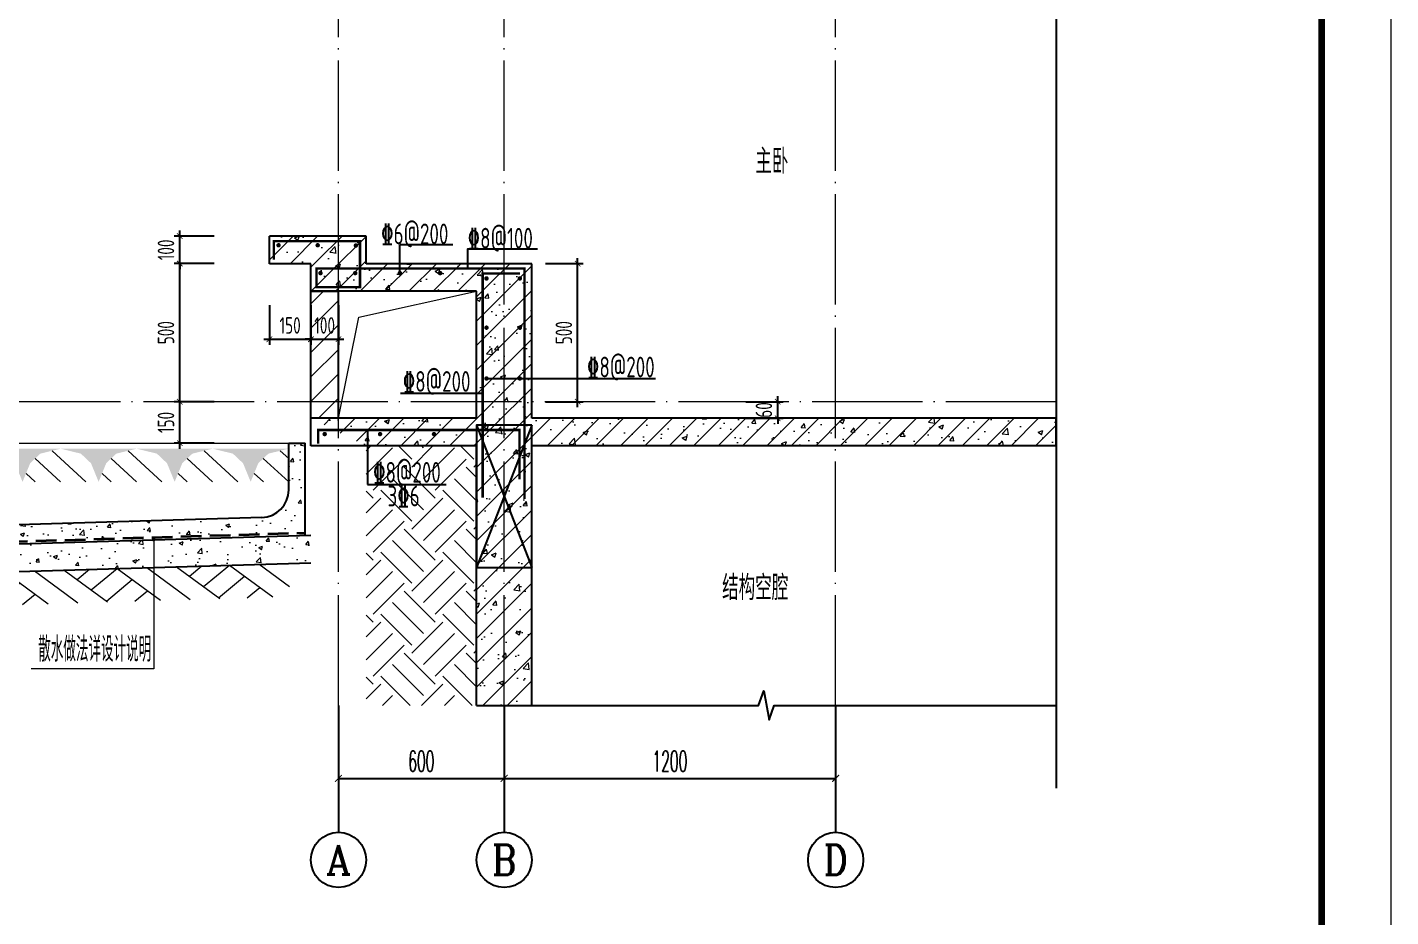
# Model space of a CAD drawing. Extents: x 826826 to 1642106, y -156213 to 399140.
# Drawn here: x 1500260 to 1505196, y 285901 to 289123 of the extents above; entities that cross this region are included whole.
import ezdxf
from ezdxf.enums import TextEntityAlignment as Align

# ---------------------------------------------------------------- set-up
doc = ezdxf.new("R2010")
doc.units = 0
doc.header["$LTSCALE"] = 1000
doc.linetypes.add('DASH', pattern=[0.35, 0.25, -0.1])
doc.linetypes.add('DOTE', pattern=[2.42, 2, -0.2, 0.02, -0.2])
doc.layers.get('0').update_dxf_attribs({"linetype": 'CONTINUOUS'})
doc.layers.get('DEFPOINTS').update_dxf_attribs({"linetype": 'CONTINUOUS'})
for name, color, linetype in [('AXIS', 3, 'CONTINUOUS'), ('AXIS_TEXT', 4, 'CONTINUOUS'), ('COLUMN', 4, 'CONTINUOUS'), ('DIM', 2, 'CONTINUOUS'), ('DIM_SYMB', 3, 'CONTINUOUS'), ('PUB_TEXT', 2, 'CONTINUOUS'), ('REIN', 6, 'CONTINUOUS'), ('S-大样-砼线', 7, 'CONTINUOUS'), ('S-引出线', 40, 'CONTINUOUS'), ('TEXT', 2, 'CONTINUOUS'), ('WALL', 5, 'CONTINUOUS')]:
    doc.layers.add(name, color=color, linetype=linetype)
for name, color, linetype, lineweight in [('DOTE', 251, 'DOTE', 9), ('PUB_HATCH', 8, 'CONTINUOUS', 9), ('图框', 9, 'CONTINUOUS', 18), ('填充', 251, 'CONTINUOUS', 5), ('平面-排水沟', 86, 'CONTINUOUS', 15), ('立面-中轮廓线', 213, 'CONTINUOUS', 35), ('立面-洞口示意', 152, 'CONTINUOUS', 13), ('粉刷', 251, 'CONTINUOUS', 9)]:
    doc.layers.add(name, color=color, linetype=linetype, lineweight=lineweight)
doc.styles.add('_TCH_AXIS', font='COMPLEX', dxfattribs={"bigfont": 'GBCBIG'})
doc.styles.add('_TCH_DIM_T3', font='SIMPLEX.shx', dxfattribs={"width": 0.494118, "bigfont": 'GBCBIG.shx'})
doc.styles.add('COMPLEX', font='COMPLEX')
doc.styles.add('DIM_FONT_T3', font='SIMPLEX', dxfattribs={"width": 0.705882, "bigfont": 'GBCBIG'})
doc.styles.add('TSSD_DIMENSION', font='Tssdeng.shx', dxfattribs={"width": 0.7, "bigfont": 'tssdchn.shx'})
doc.styles.add('TSSD_REIN', font='tssdeng.shx', dxfattribs={"width": 0.7, "height": 300, "bigfont": 'tssdchn.shx'})
doc.dimstyles.new('_TCH_ARCH&&25', dxfattribs={"dimtxt": 74.375, "dimasz": 25, "dimexe": 62.5, "dimexo": 75, "dimgap": 25, "dimtad": 1, "dimdec": 0, "dimzin": 0, "dimdsep": 46, "dimtxsty": '_TCH_DIM_T3', "dimblk": 'ARCHTICK', "dimcen": 0.09, "dimclrt": 7, "dimazin": 0, "dimtfac": 1, "dimtdec": 0, "dimtix": 1, "dimtmove": 2, "dimatfit": 3, "dimldrblk": 'ARCHTICK', "dimfxl": 0, "dimtolj": 1, "dimtzin": 0, "dimarcsym": 0})
doc.dimstyles.new('TSSD_20_20', dxfattribs={"dimtxt": 60, "dimasz": 20, "dimexe": 20, "dimexo": 50, "dimgap": 20, "dimtad": 1, "dimdec": 0, "dimzin": 0, "dimdsep": 46, "dimtxsty": 'TSSD_DIMENSION', "dimblk": 'ARCHTICK', "dimblk1": 'ARCHTICK', "dimblk2": 'ARCHTICK', "dimcen": 0, "dimdle": 20, "dimclrt": 7, "dimadec": 0, "dimazin": 0, "dimtfac": 1, "dimtdec": 0, "dimtix": 1, "dimtmove": 2, "dimatfit": 3, "dimfxl": 0, "dimtolj": 1, "dimtzin": 0, "dimarcsym": 0})
pattern_1 = [(50, (28072.99, 249033.25), (143.452037, -12.550427), [15, -165]), (355, (28072.99, 249033.25), (-27.750267, 150.438427), [12, -132]), (100.4514, (28084.94, 249032.2), (115.701876, 137.88791), [12.74804, -140.22842]), (46.1842, (28072.99, 249073.25), (213.44821, -33.1038), [22.5, -247.5]), (96.6356, (28090.77, 249070.5), (186.93254, 194.82357), [19.12206, -210.3426]), (351.1842, (28072.99, 249073.25), (186.93239, 194.82372), [18, -198]), (21, (28092.99, 249063.25), (119.38141, -80.52378), [15, -165]), (326, (28092.99, 249063.25), (48.663066, 145.03001), [12, -132]), (71.4514, (28102.93, 249056.54), (168.044526, 64.5061), [12.74804, -140.22842]), (37.5, (28072.986, 249033.25), (2.431971, 66.578771), [0, -130.4, 0, -134, 0, -132.5]), (7.5, (28072.986, 249033.25), (52.613907, 78.882342), [0, -76.4, 0, -127.4, 0, -50.5]), (327.5, (28028.386, 249033.25), (106.764487, -4.510974), [0, -50, 0, -156, 0, -207]), (317.5, (28008.39, 249033.25), (116.637234, 20.020996), [0, -65, 0, -103.6, 0, -147])]
pattern_2 = [(45, (689015.794, 456209.414), (-44.194174, 44.194174), []), (50, (689015.8, 456209.41), (179.315046, -15.688034), [18.75, -206.25]), (355, (689015.8, 456209.41), (-34.687833, 188.048033), [15, -165]), (100.4514, (689030.74, 456208.1), (144.627345, 172.359886), [15.935047, -175.285528]), (46.1842, (689015.8, 456259.41), (266.81026, -41.379754), [28.125, -309.375]), (96.6356, (689038.03, 456255.97), (233.66568, 243.52947), [23.90257, -262.92825]), (351.1842, (689015.8, 456259.41), (233.66549, 243.52965), [22.5, -247.5]), (21, (689040.8, 456246.91), (149.226763, -100.654723), [18.75, -206.25]), (326, (689040.8, 456246.91), (60.828833, 181.28751), [15, -165]), (71.4514, (689053.23, 456238.53), (210.055657, 80.632624), [15.935047, -175.285528]), (37.5, (689015.794, 456209.414), (3.039964, 83.2234635), [0, -163, 0, -167.5, 0, -165.625]), (7.5, (689015.79, 456209.41), (65.767384, 98.602928), [0, -95.5, 0, -159.25, 0, -63.125]), (327.5, (688960.044, 456209.414), (133.455609, -5.638718), [0, -62.5, 0, -195, 0, -258.75]), (317.5, (688935.04, 456209.41), (145.796542, 25.026246), [0, -81.25, 0, -129.5, 0, -183.75])]

# ---------------------------------------------------------------- blocks, each defined once
blk = doc.blocks.new('$LinePat$素土夯实')
at = {"color": 0}
for p, q in [((0, -210), (210, 0)), ((120, -300), (420, 0)), ((420, 0), (607.5, -187.5)), ((495, -300), (795, 0)), ((615, 0), (705, -90)), ((315, -105), (502.5, -292.5)), ((210, -210), (300, -300)), ((705, -300), (795, -210))]:
    blk.add_line(p, q, dxfattribs=at)
blk = doc.blocks.new('$LinePat$自然土壤')
at = {"color": 0}
for p, q in [((0, -90), (71, -19)), ((0, -300), (211, -89)), ((420, -300), (630, -90)), ((210, -300), (286, -224))]:
    blk.add_line(p, q, dxfattribs=at)
for points in [[(0, 0), (630, 0), (168, -45), (462, -45)], [(168, -45), (462, -45), (252, -132), (378, -132)], [(252, -132), (378, -132), (315, -300)]]:
    blk.add_solid(points, dxfattribs=at)
blk = doc.blocks.new('sanshui')
at = {"layer": '粉刷'}
h = blk.add_hatch(dxfattribs=at)
h.set_pattern_fill('混凝土', color=256, scale=20)
h.set_pattern_definition(pattern_1)
edge = h.paths.add_edge_path()
edge.add_line((346317.8, 427329.6), (346257.8, 427329.6))
edge.add_line((346257.8, 427329.6), (346257.8, 427160.3))
edge.add_arc((346157.8, 427160.3), 100, 271.7184, 360, ccw=False)
edge.add_line((346160.8, 427060.3), (345137.8, 427029.6))
edge.add_line((345137.8, 427029.6), (345137.8, 426969.6))
edge.add_line((345137.8, 426969.6), (346317.8, 427005))
edge.add_line((346317.8, 427005), (346317.8, 427329.6))
h = blk.add_hatch(dxfattribs=at)
h.set_pattern_fill('混凝土', color=256, scale=20)
h.set_pattern_definition(pattern_1)
h.paths.add_polyline_path([(346337.8, 426895.6), (346337.8, 426995.6), (345037.8, 426956.6), (345037.8, 426856.6)])
at = {"layer": 'COLUMN'}
for p, q in [((346257.8, 427329.6), (346317.8, 427329.6)), ((346257.8, 427160.3), (346257.8, 427329.6)), ((346317.8, 426995), (346317.8, 427329.6)), ((346160.8, 427060.3), (345137.8, 427029.6)), ((345137.8, 426959.6), (345137.8, 427029.6)), ((346338.1, 426995.6), (345037.8, 426956.6)), ((345037.8, 426856.6), (345037.8, 426956.6)), ((346338.1, 426895.6), (345037.8, 426856.6))]:
    blk.add_line(p, q, dxfattribs=at)
blk.add_arc((346157.8, 427160.3), 100, 271.7184, 0, dxfattribs=at)
at = {"layer": '立面-中轮廓线', "linetype": 'DASH', "ltscale": 0.3}
blk.add_lwpolyline([(345027.8, 426856.6), (345027.8, 426966.3), (346317.8, 427005)], dxfattribs=at)
at = {"layer": '粉刷'}
blk.add_line((344881.5, 427329.6), (346257.8, 427329.6), dxfattribs=at)
at = {"layer": '粉刷', "yscale": 0.4, "zscale": 0.4}
for name, p, xscale, rotation in [('$LinePat$自然土壤', (345156.8, 427309.6), -0.4369306507241237, 359.9999999999903), ('$LinePat$自然土壤', (345432, 427309.6), -0.4369306507241237, 359.9999999999903), ('$LinePat$自然土壤', (345707.3, 427309.6), -0.4369306507241237, 359.9999999999903), ('$LinePat$自然土壤', (345982.6, 427309.6), -0.4369306507241237, 359.9999999999903), ('$LinePat$自然土壤', (346257.8, 427309.6), -0.4369306507241237, 359.9999999999903), ('$LinePat$素土夯实', (345444.5, 426868.8), -0.5117605352322558, 1.718358001643932), ('$LinePat$素土夯实', (345851.2, 426881), -0.5117605352322558, 1.718358001643932), ('$LinePat$素土夯实', (346257.8, 426893.2), -0.5117605352322558, 1.718358001643932)]:
    blk.add_blockref(name, p, dxfattribs=dict(at, xscale=xscale, rotation=rotation))
blk = doc.blocks.new('GFDDDDRG')
at = {"layer": '图框'}
blk.add_lwpolyline([(923309.8, -107437), (923309.8, -159999.5), (893609.8, -159999.5), (893609.8, -107437)], close=True, dxfattribs=at)
blk.add_lwpolyline([(923309.8, -107437), (923309.8, -159999.5), (893609.8, -159999.5), (893609.8, -107437)], close=True, dxfattribs=at)
at = {"layer": '图框', "const_width": 50}
blk.add_lwpolyline([(894109.8, -159499.5), (922809.8, -159499.5), (922809.8, -108687), (894109.8, -108687)], close=True, dxfattribs=at)
blk = doc.blocks.new('_ArchTick')
at = {"color": 0, "linetype": 'ByBlock', "const_width": 0.15}
blk.add_lwpolyline([(-0.5, -0.5), (0.5, 0.5)], dxfattribs=at)
blk = doc.blocks.new('*D2081')
at = {"layer": 'DEFPOINTS', "color": 0}
for p in [(1502810.9, 287766.4), (1502976.8, 287766.4), (1502810.9, 287706.4)]:
    blk.add_point(p, dxfattribs=at)
at = {"layer": 'DIM', "color": 0, "lineweight": -2}
for p, q in [((1502860.9, 287766.4), (1502996.8, 287766.4)), ((1502976.8, 287766.4), (1502976.8, 287786.4)), ((1502976.8, 287706.4), (1502976.8, 287766.4)), ((1502860.9, 287706.4), (1502996.8, 287706.4)), ((1502976.8, 287706.4), (1502976.8, 287686.4))]:
    blk.add_line(p, q, dxfattribs=at)
at = {"layer": 'DIM', "color": 0, "lineweight": -2, "xscale": 20, "yscale": 20, "zscale": 20}
for p, rotation in [((1502976.8, 287766.4), 270), ((1502976.8, 287706.4), 90)]:
    blk.add_blockref('_ArchTick', p, dxfattribs=dict(at, rotation=rotation))
at = {"layer": 'DIM', "color": 7, "insert": (1502926.8, 287736.4), "char_height": 60, "attachment_point": 5, "rotation": 90, "style": 'TSSD_DIMENSION'}
blk.add_mtext('\\A1;60', dxfattribs=at)
blk = doc.blocks.new('*D2084')
at = {"layer": 'DEFPOINTS', "color": 0}
for p in [(1501136.6, 288166.4), (1501286.6, 288166.4), (1501286.6, 287992.7)]:
    blk.add_point(p, dxfattribs=at)
at = {"layer": 'DIM', "color": 0, "lineweight": -2}
for p, q in [((1501136.6, 288116.4), (1501136.6, 287972.7)), ((1501286.6, 288116.4), (1501286.6, 287972.7)), ((1501116.6, 287992.7), (1501306.6, 287992.7))]:
    blk.add_line(p, q, dxfattribs=at)
at = {"layer": 'DIM', "color": 0, "lineweight": -2, "xscale": 20, "yscale": 20, "zscale": 20, "rotation": 180}
blk.add_blockref('_ArchTick', (1501136.6, 287992.7), dxfattribs=at)
at = {"layer": 'DIM', "color": 0, "lineweight": -2, "xscale": 20, "yscale": 20, "zscale": 20}
blk.add_blockref('_ArchTick', (1501286.6, 287992.7), dxfattribs=at)
at = {"layer": 'DIM', "color": 7, "insert": (1501211.6, 288042.7), "char_height": 60, "attachment_point": 5, "style": 'TSSD_DIMENSION'}
blk.add_mtext('\\A1;150', dxfattribs=at)
blk = doc.blocks.new('*D2085')
at = {"layer": 'DEFPOINTS', "color": 0}
for p in [(1501286.6, 288166.4), (1501386.6, 288166.4), (1501386.6, 287992.7)]:
    blk.add_point(p, dxfattribs=at)
at = {"layer": 'DIM', "color": 0, "lineweight": -2}
for p, q in [((1501286.6, 288116.4), (1501286.6, 287972.7)), ((1501386.6, 288116.4), (1501386.6, 287972.7)), ((1501286.6, 287992.7), (1501266.6, 287992.7)), ((1501286.6, 287992.7), (1501386.6, 287992.7)), ((1501386.6, 287992.7), (1501406.6, 287992.7))]:
    blk.add_line(p, q, dxfattribs=at)
at = {"layer": 'DIM', "color": 0, "lineweight": -2, "xscale": 20, "yscale": 20, "zscale": 20}
blk.add_blockref('_ArchTick', (1501286.6, 287992.7), dxfattribs=at)
at = {"layer": 'DIM', "color": 0, "lineweight": -2, "xscale": 20, "yscale": 20, "zscale": 20, "rotation": 180}
blk.add_blockref('_ArchTick', (1501386.6, 287992.7), dxfattribs=at)
at = {"layer": 'DIM', "color": 7, "insert": (1501336.6, 288042.7), "char_height": 60, "attachment_point": 5, "style": 'TSSD_DIMENSION'}
blk.add_mtext('\\A1;100', dxfattribs=at)
blk = doc.blocks.new('*D2086')
at = {"layer": 'AXIS', "color": 0, "lineweight": -2}
for p, q in [((1501386.6, 286591.4), (1501386.6, 286339.8)), ((1501986.6, 286591.4), (1501986.6, 286339.8)), ((1501386.6, 286402.3), (1501986.6, 286402.3))]:
    blk.add_line(p, q, dxfattribs=at)
at = {"layer": 'DEFPOINTS', "color": 0}
for p in [(1501386.6, 286666.4), (1501986.6, 286666.4), (1501986.6, 286402.3)]:
    blk.add_point(p, dxfattribs=at)
at = {"layer": 'AXIS', "color": 0, "lineweight": -2, "xscale": 25, "yscale": 25, "zscale": 25, "rotation": 180}
blk.add_blockref('_ArchTick', (1501386.6, 286402.3), dxfattribs=at)
at = {"layer": 'AXIS', "color": 0, "lineweight": -2, "xscale": 25, "yscale": 25, "zscale": 25}
blk.add_blockref('_ArchTick', (1501986.6, 286402.3), dxfattribs=at)
at = {"layer": 'AXIS', "color": 7, "insert": (1501686.6, 286464.5), "char_height": 74.38, "attachment_point": 5, "style": '_TCH_DIM_T3'}
blk.add_mtext('\\A1;600', dxfattribs=at)
blk = doc.blocks.new('*D2087')
at = {"layer": 'AXIS', "color": 0, "lineweight": -2}
for p, q in [((1501986.6, 286591.4), (1501986.6, 286339.8)), ((1503186.6, 286591.4), (1503186.6, 286339.8)), ((1501986.6, 286402.3), (1503186.6, 286402.3))]:
    blk.add_line(p, q, dxfattribs=at)
at = {"layer": 'DEFPOINTS', "color": 0}
for p in [(1501986.6, 286666.4), (1503186.6, 286666.4), (1503186.6, 286402.3)]:
    blk.add_point(p, dxfattribs=at)
at = {"layer": 'AXIS', "color": 0, "lineweight": -2, "xscale": 25, "yscale": 25, "zscale": 25, "rotation": 180}
blk.add_blockref('_ArchTick', (1501986.6, 286402.3), dxfattribs=at)
at = {"layer": 'AXIS', "color": 0, "lineweight": -2, "xscale": 25, "yscale": 25, "zscale": 25}
blk.add_blockref('_ArchTick', (1503186.6, 286402.3), dxfattribs=at)
at = {"layer": 'AXIS', "color": 7, "insert": (1502586.6, 286464.5), "char_height": 74.38, "attachment_point": 5, "style": '_TCH_DIM_T3'}
blk.add_mtext('\\A1;1200', dxfattribs=at)
blk = doc.blocks.new('*D2091')
at = {"layer": 'DEFPOINTS', "color": 0}
for p in [(1500812, 288366.4), (1500986.6, 288366.4), (1500986.6, 288266.4)]:
    blk.add_point(p, dxfattribs=at)
at = {"layer": 'DIM', "color": 0, "lineweight": -2}
for p, q in [((1500812, 288366.4), (1500812, 288386.4)), ((1500936.6, 288366.4), (1500792, 288366.4)), ((1500812, 288266.4), (1500812, 288366.4)), ((1500936.6, 288266.4), (1500792, 288266.4)), ((1500812, 288266.4), (1500812, 288246.4))]:
    blk.add_line(p, q, dxfattribs=at)
at = {"layer": 'DIM', "color": 0, "lineweight": -2, "xscale": 20, "yscale": 20, "zscale": 20}
for p, rotation in [((1500812, 288366.4), 270), ((1500812, 288266.4), 90)]:
    blk.add_blockref('_ArchTick', p, dxfattribs=dict(at, rotation=rotation))
at = {"layer": 'DIM', "color": 7, "insert": (1500762, 288316.4), "char_height": 60, "attachment_point": 5, "rotation": 90, "style": 'TSSD_DIMENSION'}
blk.add_mtext('\\A1;100', dxfattribs=at)
blk = doc.blocks.new('*D2092')
at = {"layer": 'DEFPOINTS', "color": 0}
for p in [(1500812, 288266.4), (1500986.6, 288266.4), (1500986.6, 287766.4)]:
    blk.add_point(p, dxfattribs=at)
at = {"layer": 'DIM', "color": 0, "lineweight": -2}
for p, q in [((1500812, 287746.4), (1500812, 288286.4)), ((1500936.6, 288266.4), (1500792, 288266.4)), ((1500936.6, 287766.4), (1500792, 287766.4))]:
    blk.add_line(p, q, dxfattribs=at)
at = {"layer": 'DIM', "color": 0, "lineweight": -2, "xscale": 20, "yscale": 20, "zscale": 20}
for p, rotation in [((1500812, 288266.4), 90), ((1500812, 287766.4), 270)]:
    blk.add_blockref('_ArchTick', p, dxfattribs=dict(at, rotation=rotation))
at = {"layer": 'DIM', "color": 7, "insert": (1500762, 288016.4), "char_height": 60, "attachment_point": 5, "rotation": 90, "style": 'TSSD_DIMENSION'}
blk.add_mtext('\\A1;500', dxfattribs=at)
blk = doc.blocks.new('*D2093')
at = {"layer": 'DEFPOINTS', "color": 0}
for p in [(1500812, 287766.4), (1500986.6, 287766.4), (1500986.6, 287616.4)]:
    blk.add_point(p, dxfattribs=at)
at = {"layer": 'DIM', "color": 0, "lineweight": -2}
for p, q in [((1500936.6, 287766.4), (1500792, 287766.4)), ((1500812, 287596.4), (1500812, 287786.4)), ((1500936.6, 287616.4), (1500792, 287616.4))]:
    blk.add_line(p, q, dxfattribs=at)
at = {"layer": 'DIM', "color": 0, "lineweight": -2, "xscale": 20, "yscale": 20, "zscale": 20}
for p, rotation in [((1500812, 287766.4), 90), ((1500812, 287616.4), 270)]:
    blk.add_blockref('_ArchTick', p, dxfattribs=dict(at, rotation=rotation))
at = {"layer": 'DIM', "color": 7, "insert": (1500762, 287691.4), "char_height": 60, "attachment_point": 5, "rotation": 90, "style": 'TSSD_DIMENSION'}
blk.add_mtext('\\A1;150', dxfattribs=at)
blk = doc.blocks.new('*D2094')
at = {"layer": 'DEFPOINTS', "color": 0}
for p in [(1502086.6, 288266.4), (1502252.6, 288266.4), (1502086.6, 287766.4)]:
    blk.add_point(p, dxfattribs=at)
at = {"layer": 'DIM', "color": 0, "lineweight": -2}
for p, q in [((1502252.6, 287746.4), (1502252.6, 288286.4)), ((1502136.6, 288266.4), (1502272.6, 288266.4)), ((1502136.6, 287766.4), (1502272.6, 287766.4))]:
    blk.add_line(p, q, dxfattribs=at)
at = {"layer": 'DIM', "color": 0, "lineweight": -2, "xscale": 20, "yscale": 20, "zscale": 20}
for p, rotation in [((1502252.6, 288266.4), 90), ((1502252.6, 287766.4), 270)]:
    blk.add_blockref('_ArchTick', p, dxfattribs=dict(at, rotation=rotation))
at = {"layer": 'DIM', "color": 7, "insert": (1502202.6, 288016.4), "char_height": 60, "attachment_point": 5, "rotation": 90, "style": 'TSSD_DIMENSION'}
blk.add_mtext('\\A1;500', dxfattribs=at)
blk = doc.blocks.new('_AXISO')
blk.add_circle((0, 0), 0.5)
at = {"layer": 'AXIS_TEXT', "style": 'COMPLEX', "width": 1.041667}
blk.add_attdef('A', text='', height=0.56, dxfattribs=at).set_placement((-0.25, -0.28), (0.25, -0.28), align=Align.FIT)
blk = doc.blocks.new('20210805.14471123')
at = {"layer": 'REIN', "const_width": 9}
for points in [[(0, 1114), (0, 1181.3), (312.1, 1181.3), (312.1, 1015.2), (154.8, 1015.2), (154.8, 1082.5), (907.4, 1082.5), (907.4, 247.5)], [(756.3, 253.1), (756.3, 1064.2), (891, 1064.2)], [(160.8, 447.6), (160.8, 497.9), (889.2, 497.9), (889.2, 318.4)]]:
    blk.add_lwpolyline(points, dxfattribs=at)
at = {"layer": 'REIN', "const_width": 8}
for points in [[(13.2, 1166.6, 1), (21.2, 1166.6, 1)], [(154.8, 1166.6, 1), (162.8, 1166.6, 1)], [(293, 1165.7, 1), (301, 1165.7, 1)], [(165, 1065.8, 1), (173, 1065.8, 1)], [(290.9, 1065.8, 1), (298.9, 1065.8, 1)], [(452.4, 1065.8, 1), (460.4, 1065.8, 1)], [(598.4, 1065.8, 1), (606.4, 1065.8, 1)], [(766, 1046.5, 1), (774, 1046.5, 1)], [(886.8, 1046.5, 1), (894.8, 1046.5, 1)], [(766, 868.2, 1), (774, 868.2, 1)], [(886.8, 868.2, 1), (894.8, 868.2, 1)], [(766, 684.1, 1), (774, 684.1, 1)], [(886.8, 684.1, 1), (894.8, 684.1, 1)], [(180.2, 482.8, 1), (188.2, 482.8, 1)], [(380.7, 482.8, 1), (388.7, 482.8, 1)], [(575.9, 482.8, 1), (583.9, 482.8, 1)]]:
    blk.add_lwpolyline(points, format="xyb", close=True, dxfattribs=at)
at = {"layer": 'S-大样-砼线'}
for p, q in [((734.1, 515), (934.1, 0)), ((934.1, 515), (734.1, 0))]:
    blk.add_line(p, q, dxfattribs=at)
blk.add_lwpolyline([(934.1, 515), (734.1, 515), (734.1, 0), (934.1, 0)], close=True, dxfattribs=at)
at = {"layer": 'S-引出线'}
for p, q in [((456.4, 1065.8), (456.4, 1168.9)), ((456.4, 1168.9), (648.6, 1168.9)), ((770, 684.1), (1381.9, 684.1)), ((459, 631), (756.3, 631)), ((339.1, 497.9), (339.1, 299.7)), ((339.1, 299.7), (624.2, 299.7))]:
    blk.add_line(p, q, dxfattribs=at)
blk.add_lwpolyline([(703, 1082.5), (703, 1153.3), (954.1, 1153.3)], dxfattribs=at)
at = {"layer": 'TEXT', "style": 'TSSD_REIN', "width": 0.7}
for s, p in [('%%1326@200', (388.5, 1170.4)), ('%%1328@100', (702, 1154.8)), ('%%1328@200', (1133.8, 688.2)), ('%%1328@200', (467, 636)), ('%%1328@200', (359.5, 306.8)), ('3%%1326', (411.8, 221))]:
    blk.add_text(s, height=75, rotation=0, dxfattribs=at).set_placement(p)

msp = doc.modelspace()

# ---------------------------------------------------------------- hatches: boundary and pattern name
at = {"layer": 'PUB_HATCH'}
h = msp.add_hatch(dxfattribs=at)
h.set_pattern_fill('钢筋混凝土', color=256, scale=25, style=0)
h.set_pattern_definition(pattern_2)
h.paths.add_polyline_path([(1501286.65, 288266.38), (1501486.65, 288366.38), (1501136.65, 288366.38), (1501136.65, 288266.38)])
h = msp.add_hatch(dxfattribs=at)
h.set_pattern_fill('钢筋混凝土', color=256, scale=25, style=0)
h.set_pattern_definition(pattern_2)
h.paths.add_polyline_path([(1501388.87, 288233.05), (1501486.65, 288266.38), (1501486.65, 288366.38), (1501286.65, 288266.38)])
h = msp.add_hatch(dxfattribs=at)
h.set_pattern_fill('钢筋混凝土', color=256, scale=25, style=0)
h.set_pattern_definition(pattern_2)
h.paths.add_polyline_path([(1501388.87, 288233.05), (1501286.65, 288266.38), (1501286.65, 288166.38), (1501393.33, 288166.38)])
h = msp.add_hatch(dxfattribs=at)
h.set_pattern_fill('钢筋混凝土', color=256, scale=25, style=0)
h.set_pattern_definition(pattern_2)
h.paths.add_polyline_path([(1501886.65, 288166.38), (1502086.65, 288266.38), (1501486.65, 288266.38), (1501388.87, 288233.05), (1501393.33, 288166.38)])
h = msp.add_hatch(dxfattribs=at)
h.set_pattern_fill('钢筋混凝土', color=256, scale=25, style=0)
h.set_pattern_definition(pattern_2)
h.paths.add_polyline_path([(1501986.65, 287656.38), (1502086.65, 287706.38), (1502086.65, 288266.38), (1501886.65, 288166.38), (1501886.65, 287706.38)])
h = msp.add_hatch(dxfattribs=at)
h.set_pattern_fill('普通砖', color=256, scale=25, style=0)
h.set_pattern_definition([(45, (689015.794, 456254.29), (-44.1941915, 44.1941915), [])])
h.paths.add_polyline_path([(1501286.65, 287706.38), (1501386.65, 287706.38), (1501386.65, 288166.38), (1501286.65, 288166.38)])
h = msp.add_hatch(dxfattribs=at)
h.set_pattern_fill('钢筋混凝土', color=256, scale=25, style=0)
h.set_pattern_definition(pattern_2)
h.paths.add_polyline_path([(1501986.65, 287656.38), (1501886.65, 287706.38), (1501286.65, 287706.38), (1501486.65, 287606.38), (1501886.65, 287606.38)])
h = msp.add_hatch(dxfattribs=at)
h.set_pattern_fill('钢筋混凝土', color=256, scale=25, style=0)
h.set_pattern_definition(pattern_2)
h.paths.add_polyline_path([(1503985.17, 287706.38), (1502086.65, 287706.38), (1501986.65, 287656.38), (1502086.65, 287606.38), (1503985.17, 287606.38)])
h = msp.add_hatch(dxfattribs=at)
h.set_pattern_fill('钢筋混凝土', color=256, scale=25, style=0)
h.set_pattern_definition(pattern_2)
h.paths.add_polyline_path([(1502086.65, 286666.38), (1502086.65, 287606.38), (1501986.65, 287656.38), (1501886.65, 287606.38), (1501886.65, 286666.38)])
at = {"layer": '填充'}
h = msp.add_hatch(dxfattribs=at)
h.set_pattern_fill('EARTH', color=250, scale=50, angle=45, style=0)
h.set_pattern_definition([(45, (386388.37, -168526.99), (0, 224.506403), [158.75, -158.75]), (45, (386346.28, -168484.9), (0, 224.506403), [158.75, -158.75]), (45, (386304.18, -168442.8), (0, 224.506403), [158.75, -158.75]), (135, (386304.18, -168414.74), (-224.506403, 0), [158.75, -158.75]), (135, (386346.28, -168372.64), (-224.506403, 0), [158.75, -158.75]), (135, (386388.37, -168330.55), (-224.506403, 0), [158.75, -158.75])])
h.paths.add_polyline_path([(1501886.65, 286666.38), (1501886.65, 287606.39), (1501486.65, 287606.38), (1501486.65, 286666.38)])

# ---------------------------------------------------------------- linework, layer by layer
at = {"layer": 'AXIS'}
for p, q in [((1501386.62, 286666.38), (1501386.62, 286206.99)), ((1501986.62, 286666.38), (1501986.62, 286206.99)), ((1503186.62, 286666.38), (1503186.62, 286206.99))]:
    msp.add_line(p, q, dxfattribs=at)
at = {"layer": 'DIM_SYMB'}
for points in [[(1503985.17, 305686.38), (1503985.17, 296054.51), (1504037.67, 296035.4), (1503932.67, 296016.88), (1503985.17, 295998.26), (1503985.17, 286366.38)], [(1501886.65, 286666.38), (1502907.78, 286666.38), (1502926.89, 286718.88), (1502945.41, 286613.88), (1502964.03, 286666.38), (1503985.17, 286666.38)]]:
    msp.add_lwpolyline(points, dxfattribs=at)
at = {"layer": 'DOTE', "color": 1, "linetype": 'DOTE', "ltscale": 0.2}
for p, q in [((1501386.65, 286666.38), (1501386.65, 306266.39)), ((1501986.65, 286666.38), (1501986.65, 306266.39)), ((1503186.65, 286666.38), (1503186.65, 306266.39)), ((1503985.17, 287766.39), (1500216.45, 287766.39))]:
    msp.add_line(p, q, dxfattribs=at)
at = {"layer": 'WALL'}
for p, q in [((1501486.65, 288366.38), (1501136.65, 288366.38)), ((1501136.65, 288266.38), (1501136.65, 288366.38)), ((1501486.65, 288266.38), (1501486.65, 288366.38)), ((1501286.65, 288266.38), (1501136.65, 288266.38)), ((1501286.65, 288166.38), (1501286.65, 288266.38)), ((1502086.65, 288266.38), (1501486.65, 288266.38)), ((1502086.65, 287706.38), (1502086.65, 288266.38)), ((1501393.33, 288166.38), (1501286.65, 288166.38)), ((1501286.65, 287606.38), (1501286.65, 288166.38)), ((1501286.65, 288166.38), (1501386.65, 288166.38)), ((1501386.65, 287706.38), (1501386.65, 288166.38)), ((1501886.65, 288166.38), (1501393.33, 288166.38)), ((1501886.65, 287706.38), (1501886.65, 288166.38)), ((1501886.65, 287706.38), (1501286.65, 287706.38)), ((1503985.17, 287706.38), (1502086.65, 287706.38)), ((1503985.17, 287606.38), (1503985.17, 287706.38)), ((1501886.65, 287606.38), (1501286.65, 287606.38)), ((1501886.65, 286666.38), (1501886.65, 287606.38)), ((1503985.17, 287606.38), (1502086.65, 287606.38)), ((1502086.65, 286666.38), (1502086.65, 287606.38)), ((1501886.65, 286666.38), (1502086.65, 286666.38))]:
    msp.add_line(p, q, dxfattribs=at)
at = {"layer": '平面-排水沟'}
for p, q in [((1500717.63, 287266.79), (1500717.63, 286798.95)), ((1500717.63, 286798.95), (1500273.5, 286798.95))]:
    msp.add_line(p, q, dxfattribs=at)
at = {"layer": '平面-排水沟', "const_width": 6.67}
msp.add_lwpolyline([(1500717.63, 287270.12, 1), (1500717.63, 287263.46, 1)], format="xyb", close=True, dxfattribs=at)
at = {"layer": '立面-洞口示意'}
msp.add_lwpolyline([(1501386.65, 287706.38), (1501460.8, 288072.9), (1501886.65, 288166.38)], dxfattribs=at)

# ---------------------------------------------------------------- block references
at = {"xscale": 0.5, "yscale": 0.5, "zscale": 0.5}
msp.add_blockref('GFDDDDRG', (1043541.4, 362492.89), dxfattribs=at)
msp.add_blockref('sanshui', (1154948.52, -139713.25))
at = {"layer": 'AXIS'}
ref = msp.add_blockref('_AXISO', (1501386.62, 286106.99), dxfattribs=dict(at, xscale=200, yscale=200, zscale=200))
ref.add_attrib('A', 'A', dxfattribs={"layer": 'AXIS_TEXT', "height": 106.3, "style": '_TCH_AXIS'}).set_placement((1501341.06, 286053.84), (1501432.17, 286053.84), align=Align.FIT)
ref = msp.add_blockref('_AXISO', (1501986.62, 286106.99), dxfattribs=dict(at, xscale=200, yscale=200, zscale=200))
ref.add_attrib('A', 'B', dxfattribs={"layer": 'AXIS_TEXT', "height": 108.81, "style": '_TCH_AXIS'}).set_placement((1501942.57, 286052.58), (1502030.66, 286052.58), align=Align.FIT)
ref = msp.add_blockref('_AXISO', (1503186.62, 286106.99), dxfattribs=dict(at, xscale=200, yscale=200, zscale=200))
ref.add_attrib('A', 'D', dxfattribs={"layer": 'AXIS_TEXT', "height": 108.81, "style": '_TCH_AXIS'}).set_placement((1503142.57, 286052.58), (1503230.66, 286052.58), align=Align.FIT)
at = {"layer": 'S-大样-砼线'}
msp.add_blockref('20210805.14471123', (1501152.51, 287166.39), dxfattribs=at)

# ---------------------------------------------------------------- texts
at = {"layer": 'PUB_TEXT'}
for s, height, style, width, p in [('主卧', 90, 'TSSD_REIN', 0.7, (1502895.86, 288592.01)), ('结构空腔', 90, 'TSSD_REIN', 0.7, (1502775.67, 287047.8)), ('散水做法详设计说明', 89.362, 'DIM_FONT_T3', 0.705882, (1500299.75, 286825.2))]:
    msp.add_text(s, height=height, dxfattribs=dict(at, style=style, width=width)).set_placement(p)

# ---------------------------------------------------------------- dimensions: what is measured, and where the dimension line sits
at = {"layer": 'AXIS'}
for p1, p2, picture, middle in [((1501386.65, 286666.38), (1501986.65, 286666.38), '*D2086', (1501686.65, 286464.53)), ((1501986.65, 286666.38), (1503186.65, 286666.38), '*D2087', (1502586.65, 286464.53))]:
    dim = msp.add_aligned_dim(p1=p1, p2=p2, distance=-264.03, dimstyle='_TCH_ARCH&&25', dxfattribs=at)
    dim.commit()
    dim.dimension.update_dxf_attribs({"geometry": picture, "text_midpoint": middle})
at = {"layer": 'DIM'}
for p1, p2, distance, picture, middle in [((1500986.65, 288266.38), (1500986.65, 288366.38), 174.61, '*D2091', (1500762.04, 288316.38)), ((1500986.65, 287766.38), (1500986.65, 288266.38), 174.61, '*D2092', (1500762.04, 288016.38)), ((1502086.65, 287766.38), (1502086.65, 288266.38), -165.96, '*D2094', (1502202.61, 288016.38)), ((1501136.65, 288166.38), (1501286.65, 288166.38), -173.71, '*D2084', (1501211.65, 288042.67)), ((1501286.65, 288166.38), (1501386.65, 288166.38), -173.71, '*D2085', (1501336.65, 288042.67)), ((1500986.65, 287616.38), (1500986.65, 287766.38), 174.61, '*D2093', (1500762.04, 287691.38)), ((1502810.88, 287706.38), (1502810.88, 287766.38), -165.96, '*D2081', (1502926.84, 287736.38))]:
    dim = msp.add_aligned_dim(p1=p1, p2=p2, distance=distance, dimstyle='TSSD_20_20', dxfattribs=at)
    dim.commit()
    dim.dimension.update_dxf_attribs({"geometry": picture, "text_midpoint": middle})

doc.saveas('drawing.dxf')
